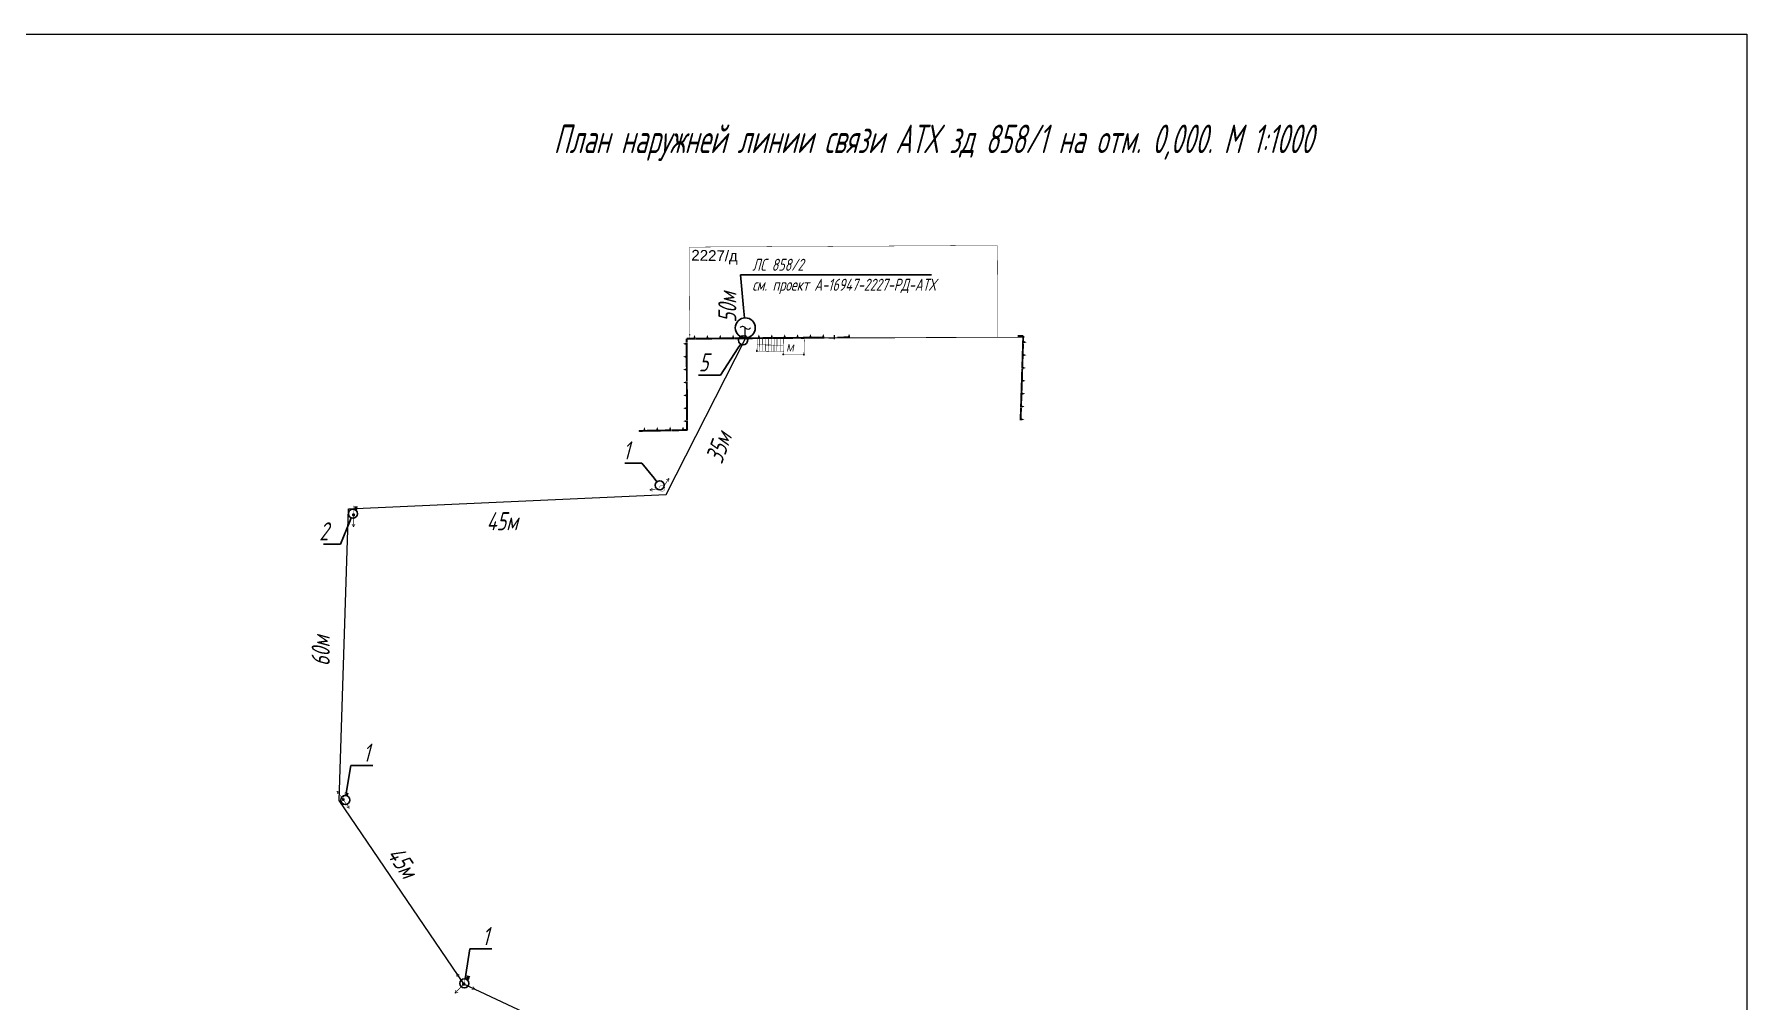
# Model space of a CAD drawing. Header units: millimetres. Extents: x -680 to 9204, y -4430 to 7779.
# Drawn here: x 6209 to 7173, y -2622 to -2078 of the extents above; entities that cross this region are included whole.
import ezdxf
from ezdxf import colors
from ezdxf.entities.mleader import LeaderData, LeaderLine
from ezdxf.math import Vec2, Vec3

# ---------------------------------------------------------------- set-up
doc = ezdxf.new("R2010")
doc.units = ezdxf.units.MM
for name, pattern in [('Cплошная_0.50', [0]), ('Пунктирная 1_0.50', [0.5, 0, -0.5]), ('Штриховая 1.5-1_0.50', [1.25, 0.75, -0.5])]:
    doc.linetypes.add(name, pattern=pattern)
for name, color, linetype in [('Контур здания', 7, 'Continuous'), ('ЛЭП н.напряж. застроен. терр.', 7, 'Continuous'), ('Рельеф', 7, 'Continuous'), ('Стенки подпорные отвес. (каменные_ бетонные_ железобетонные)', 7, 'Continuous'), ('ТЕКСТ', 2, 'Continuous'), ('Фонарь электр._ на ж.б. столб', 7, 'Continuous')]:
    doc.layers.add(name, color=color, linetype=linetype)
for name, color, linetype, lineweight in [('Линия выноска', 137, 'Continuous', 25), ('Оси', 130, 'Continuous', 13), ('Размеры', 7, 'Continuous', 25), ('Рамка толстая', 7, 'Continuous', 60), ('Строительный', 7, 'Continuous', 25), ('ТОНКИЕ', 150, 'Continuous', 13), ('тонкий', 5, 'Continuous', 25), ('Эл.кабель', 2, 'Continuous', 50)]:
    doc.layers.add(name, color=color, linetype=linetype, lineweight=lineweight)
doc.styles.add('Simplex', font='simplex.shx', dxfattribs={"width": 0.7, "oblique": 15})
doc.styles.get("Standard").update_dxf_attribs({"font": 'arial.ttf'})

# ---------------------------------------------------------------- blocks, each defined once
blk = doc.blocks.new('4031 - 114.4 ЛЭП низкого напряжения')
at = {"color": 7, "linetype": 'Continuous', "lineweight": 0, "const_width": 0.2, "flags": 128}
for points in [[(0.5, 0), (4, 0)], [(4, 0), (3, 0.5)], [(3, -0.5), (4, 0)]]:
    blk.add_lwpolyline(points, dxfattribs=at)
blk = doc.blocks.new('4031 - 114.4 ЛЭП низкого напряжения_MIRROR')
at = {"color": 7, "linetype": 'Continuous', "lineweight": 0, "const_width": 0.2, "flags": 128}
for points in [[(-4, 0), (-3, 0.5)], [(-3, -0.5), (-4, 0)], [(-0.5, 0), (-4, 0)]]:
    blk.add_lwpolyline(points, dxfattribs=at)
blk = doc.blocks.new('33 - 110.1.1 фонарь на жб столб')
at = {"true_color": 0xffffff}
for points in [[(0, 0.5), (-0.25, 0.43302), (-0.43302, 0.25002), (-0.5, 0.00002), (-0.43302, -0.24998), (-0.25, -0.433), (-0.00002, -0.5), (0.24998, -0.433), (0.433, -0.25), (0.5, 0), (0.433, 0.25), (0.25, 0.43302)], [(1.3, 2.8), (0.4, 2.8), (0.4, 2), (0.46028, 1.775), (0.625, 1.6103), (0.85, 1.55), (1.075, 1.6103), (1.2397, 1.775), (1.3, 2)]]:
    blk.add_hatch(color=7, dxfattribs=at).paths.add_polyline_path(points)
at = {"color": 7, "linetype": 'Continuous', "lineweight": 0, "const_width": 0.1, "flags": 128}
for points in [[(0, 0.5), (0.191342, 0.46194), (0.353553, 0.353553), (0.46194, 0.191342), (0.5, 0), (0.46194, -0.191342), (0.353553, -0.353553), (0.191342, -0.46194), (0, -0.5), (-0.191342, -0.46194), (-0.353553, -0.353553), (-0.46194, -0.191342), (-0.5, 0), (-0.46194, 0.191342), (-0.353553, 0.353553), (-0.191342, 0.46194), (0, 0.5)], [(0.086189, -0.05071), (0.096802, 0.025087), (0.05071, 0.086189), (-0.025087, 0.096802), (-0.086189, 0.05071), (-0.096802, -0.025087), (-0.05071, -0.086189), (0.025087, -0.096802), (0.086189, -0.05071)]]:
    blk.add_lwpolyline(points, close=True, dxfattribs=at)
at = {"color": 7, "linetype": 'Continuous', "lineweight": 0, "true_color": 0xffffff, "const_width": 0.02, "flags": 128}
for points in [[(0, 0.5), (-0.25, 0.433013), (-0.433013, 0.25), (-0.5, 0), (-0.433013, -0.25), (-0.25, -0.433013), (0, -0.5), (0.25, -0.433013), (0.433013, -0.25), (0.5, 0), (0.433013, 0.25), (0.25, 0.433013), (0, 0.5)], [(1.3, 2.8), (0.4, 2.8), (0.4, 2), (0.460289, 1.775), (0.625, 1.610289), (0.85, 1.55), (1.075, 1.610289), (1.239711, 1.775), (1.3, 2), (1.3, 2.8)]]:
    blk.add_lwpolyline(points, close=True, dxfattribs=at)
at = {"color": 7, "linetype": 'Continuous', "lineweight": 0, "const_width": 0.1, "flags": 128}
for points in [[(0, 0.5), (0, 3)], [(0, 2.8), (1.5, 2.8)], [(0.4, 2.8), (0.4, 2)], [(1.3, 2), (1.265746, 1.827792), (1.168198, 1.681802), (1.022208, 1.584254), (0.85, 1.55), (0.677792, 1.584254), (0.531802, 1.681802), (0.434254, 1.827792), (0.4, 2)], [(1.3, 2.8), (1.3, 2)]]:
    blk.add_lwpolyline(points, dxfattribs=at)
blk = doc.blocks.new('118 - 330 отм высот')
blk.add_hatch(color=7).paths.add_polyline_path([(0.1, 0.12), (0, 0.16), (-0.09, 0.12), (-0.15, 0.03), (-0.13, -0.07), (-0.05, -0.14), (0.05, -0.14), (0.13, -0.07), (0.15, 0.03)])
at = {"color": 7, "linetype": 'Continuous', "lineweight": 0, "const_width": 0.01, "flags": 128}
blk.add_lwpolyline([(0.1, 0.12), (0, 0.16), (-0.09, 0.12), (-0.15, 0.03), (-0.13, -0.07), (-0.05, -0.14), (0.05, -0.14), (0.13, -0.07), (0.15, 0.03), (0.1, 0.12)], close=True, dxfattribs=at)
blk = doc.blocks.new('_DotBlank')
at = {"color": 0, "linetype": 'ByBlock', "lineweight": -2}
blk.add_line((-0.5, 0), (-1, 0), dxfattribs=at)
blk.add_circle((0, 0), 0.5, dxfattribs=at)
blk = doc.blocks.new('2004 - 372 лес сажен d-2.0')
at = {"color": 7, "linetype": 'Continuous', "lineweight": 0, "const_width": 0.1, "flags": 128}
blk.add_lwpolyline([(0, 1), (0.269797, 0.962917), (0.519584, 0.854419), (0.730836, 0.682553), (0.887885, 0.460065), (0.979084, 0.203456), (0.997669, -0.068242), (0.942261, -0.33488), (0.81697, -0.57668), (0.631088, -0.775711), (0.398401, -0.917211), (0.136167, -0.990686), (-0.136167, -0.990686), (-0.398401, -0.917211), (-0.631088, -0.775711), (-0.81697, -0.57668), (-0.942261, -0.33488), (-0.997669, -0.068242), (-0.979084, 0.203456), (-0.887885, 0.460065), (-0.730836, 0.682553), (-0.519584, 0.854419), (-0.269797, 0.962917), (0, 1)], close=True, dxfattribs=at)

msp = doc.modelspace()

# ---------------------------------------------------------------- hatches: boundary and pattern name
at = {"layer": 'Стенки подпорные отвес. (каменные_ бетонные_ железобетонные)', "lineweight": 20, "true_color": 0x939598}
for points in [[(6574.141, -2252.716), (6574.231, -2252.75), (6574.243, -2252.716), (6574.231, -2252.682)], [(6575.717, -2252.171), (6575.717, -2252.137), (6575.717, -2252.119), (6575.669, -2252.137), (6575.681, -2252.171), (6575.669, -2252.137), (6574.231, -2252.682), (6574.243, -2252.716), (6574.231, -2252.75), (6575.493, -2253.218), (6575.673, -2253.285), (6575.685, -2253.251), (6575.673, -2253.285), (6575.686, -2253.289), (6575.708, -2259.371), (6576.788, -2259.367), (6576.761, -2252.167)], [(6576.755, -2250.391), (6581.156, -2250.355), (6581.147, -2249.311), (6581.181, -2249.31), (6581.199, -2249.31), (6581.18, -2249.262), (6580.629, -2247.826), (6580.595, -2247.839), (6580.629, -2247.826), (6580.594, -2247.737), (6580.561, -2247.827), (6580.099, -2249.091), (6580.033, -2249.271), (6580.028, -2249.284), (6576.209, -2249.315), (6576.213, -2249.855), (6575.673, -2249.857), (6575.681, -2252.119), (6576.761, -2252.115)], [(6587.28, -2249.224), (6581.199, -2249.274), (6581.208, -2250.354), (6588.407, -2250.295), (6588.399, -2249.251), (6588.432, -2249.251), (6588.451, -2249.251), (6588.432, -2249.202), (6587.88, -2247.767), (6587.847, -2247.78), (6587.813, -2247.767), (6587.351, -2249.031), (6587.285, -2249.212)], [(6587.813, -2247.767), (6587.847, -2247.78), (6587.88, -2247.767), (6587.846, -2247.677)], [(6595.65, -2249.192), (6595.684, -2249.191), (6595.702, -2249.191), (6595.684, -2249.143), (6595.132, -2247.707), (6595.098, -2247.72), (6595.132, -2247.707), (6595.097, -2247.618), (6595.065, -2247.708), (6594.602, -2248.972), (6594.536, -2249.152), (6594.57, -2249.164), (6594.536, -2249.152), (6594.532, -2249.165), (6588.45, -2249.215), (6588.459, -2250.295), (6595.659, -2250.236)], [(6601.783, -2249.105), (6595.702, -2249.155), (6595.711, -2250.235), (6602.911, -2250.176), (6602.902, -2249.132), (6602.936, -2249.132), (6602.954, -2249.132), (6602.935, -2249.083), (6602.384, -2247.648), (6602.349, -2247.558), (6602.316, -2247.648), (6601.854, -2248.912), (6601.788, -2249.093)], [(6610.154, -2249.073), (6610.188, -2249.072), (6610.206, -2249.072), (6610.187, -2249.024), (6610.118, -2248.867), (6610.053, -2248.719), (6610.187, -2249.024), (6609.635, -2247.588), (6609.601, -2247.498), (6609.568, -2247.589), (6609.106, -2248.853), (6609.04, -2249.033), (6609.035, -2249.046), (6602.954, -2249.096), (6602.963, -2250.176), (6610.162, -2250.116)], [(6616.287, -2248.986), (6610.205, -2249.036), (6610.214, -2250.116), (6617.414, -2250.057), (6617.406, -2249.013), (6617.439, -2249.013), (6617.458, -2249.013), (6617.439, -2248.964), (6616.887, -2247.529), (6616.853, -2247.439), (6616.82, -2247.529), (6616.357, -2248.793), (6616.291, -2248.973)], [(6624.657, -2248.953), (6624.657, -2248.919), (6624.657, -2248.918), (6624.657, -2248.953), (6624.691, -2248.953), (6624.709, -2248.953), (6624.691, -2248.905), (6624.139, -2247.469), (6624.105, -2247.482), (6624.139, -2247.469), (6624.104, -2247.379), (6624.071, -2247.47), (6623.609, -2248.734), (6623.543, -2248.914), (6623.539, -2248.927), (6617.457, -2248.977), (6617.466, -2250.057), (6624.666, -2249.997)], [(6630.79, -2248.867), (6624.709, -2248.917), (6624.718, -2249.997), (6631.918, -2249.938), (6631.909, -2248.894), (6631.943, -2248.894), (6631.961, -2248.893), (6631.942, -2248.845), (6631.39, -2247.409), (6631.356, -2247.32), (6631.323, -2247.41), (6630.861, -2248.674), (6630.795, -2248.854)], [(6639.161, -2248.834), (6639.194, -2248.834), (6639.213, -2248.834), (6639.194, -2248.785), (6638.642, -2247.35), (6638.609, -2247.363), (6638.575, -2247.35), (6638.113, -2248.615), (6638.047, -2248.795), (6638.042, -2248.808), (6631.961, -2248.857), (6631.97, -2249.937), (6639.169, -2249.878)], [(6638.575, -2247.35), (6638.609, -2247.363), (6638.642, -2247.35), (6638.608, -2247.26)], [(6645.294, -2248.748), (6639.212, -2248.798), (6639.221, -2249.878), (6646.421, -2249.819), (6646.412, -2248.775), (6646.446, -2248.775), (6646.464, -2248.774), (6646.446, -2248.726), (6646.412, -2248.739), (6646.446, -2248.726), (6646.377, -2248.569), (6646.136, -2248.021), (6646.446, -2248.726), (6645.894, -2247.29), (6645.86, -2247.303), (6645.826, -2247.291), (6645.364, -2248.555), (6645.298, -2248.735)], [(6645.826, -2247.291), (6645.86, -2247.303), (6645.894, -2247.29), (6645.859, -2247.201)], [(6653.664, -2248.715), (6653.698, -2248.715), (6653.716, -2248.715), (6653.697, -2248.666), (6653.629, -2248.51), (6653.388, -2247.962), (6653.697, -2248.666), (6653.146, -2247.231), (6653.111, -2247.141), (6653.078, -2247.231), (6652.616, -2248.495), (6652.55, -2248.676), (6652.545, -2248.688), (6646.464, -2248.738), (6646.473, -2249.818), (6653.673, -2249.759)], [(6668.168, -2248.596), (6668.201, -2248.596), (6668.219, -2248.596), (6668.201, -2248.547), (6668.167, -2248.56), (6668.201, -2248.547), (6668.132, -2248.391), (6667.891, -2247.843), (6668.201, -2248.547), (6667.649, -2247.112), (6667.615, -2247.125), (6667.582, -2247.112), (6667.119, -2248.376), (6667.053, -2248.557), (6667.049, -2248.569), (6660.967, -2248.619), (6660.976, -2249.699), (6668.176, -2249.64)], [(6765.147, -2248.844), (6765.038, -2252.271), (6766.082, -2252.305), (6766.081, -2252.338), (6766.08, -2252.356), (6766.129, -2252.34), (6766.118, -2252.306), (6766.129, -2252.34), (6766.288, -2252.277), (6766.785, -2252.083), (6766.129, -2252.34), (6767.586, -2251.846), (6767.677, -2251.815), (6767.588, -2251.778), (6766.343, -2251.266), (6766.166, -2251.193), (6766.153, -2251.188), (6766.244, -2248.317), (6765.705, -2248.299), (6765.7, -2247.759), (6762.491, -2247.786), (6762.5, -2248.866)], [(6765.887, -2259.554), (6765.899, -2259.588), (6766.058, -2259.526), (6766.554, -2259.331), (6765.899, -2259.588), (6767.355, -2259.094), (6767.446, -2259.063), (6767.358, -2259.027), (6766.113, -2258.514), (6765.935, -2258.441), (6765.923, -2258.436), (6766.116, -2252.358), (6765.037, -2252.323), (6764.808, -2259.52), (6765.851, -2259.553), (6765.885, -2259.554), (6765.887, -2259.554), (6765.851, -2259.553), (6765.85, -2259.587), (6765.85, -2259.605), (6765.899, -2259.588), (6765.887, -2259.554)], [(6574.167, -2259.968), (6574.257, -2260.002), (6574.27, -2259.968), (6574.257, -2259.934)], [(6575.744, -2259.423), (6575.744, -2259.389), (6575.744, -2259.371), (6575.695, -2259.389), (6574.257, -2259.934), (6574.27, -2259.968), (6574.257, -2260.002), (6575.519, -2260.47), (6575.699, -2260.536), (6575.712, -2260.541), (6575.734, -2266.623), (6576.814, -2266.619), (6576.788, -2259.419)], [(6765.621, -2266.801), (6765.62, -2266.835), (6765.62, -2266.853), (6765.669, -2266.836), (6767.125, -2266.342), (6767.216, -2266.312), (6767.127, -2266.275), (6765.883, -2265.763), (6765.705, -2265.69), (6765.693, -2265.684), (6765.886, -2259.606), (6764.806, -2259.572), (6764.578, -2266.768)], [(6575.77, -2266.675), (6575.77, -2266.641), (6575.77, -2266.623), (6575.722, -2266.641), (6574.284, -2267.186), (6574.194, -2267.22), (6574.284, -2267.254), (6575.546, -2267.722), (6575.726, -2267.788), (6575.738, -2267.793), (6575.761, -2273.875), (6576.841, -2273.871), (6576.814, -2266.671)], [(6575.797, -2273.926), (6575.797, -2273.893), (6575.797, -2273.874), (6575.748, -2273.893), (6574.31, -2274.438), (6574.22, -2274.472), (6574.31, -2274.506), (6575.572, -2274.974), (6575.752, -2275.04), (6575.765, -2275.007), (6575.752, -2275.04), (6575.765, -2275.045), (6575.787, -2281.126), (6576.867, -2281.123), (6576.841, -2273.923)], [(6765.161, -2281.298), (6765.16, -2281.331), (6765.159, -2281.35), (6765.208, -2281.333), (6766.665, -2280.839), (6766.756, -2280.808), (6766.667, -2280.772), (6765.422, -2280.259), (6765.245, -2280.186), (6765.232, -2280.181), (6765.425, -2274.102), (6764.346, -2274.068), (6764.117, -2281.265)], [(6765.391, -2274.049), (6765.39, -2274.083), (6765.389, -2274.101), (6765.438, -2274.085), (6766.895, -2273.591), (6766.986, -2273.56), (6766.897, -2273.523), (6765.652, -2273.011), (6765.475, -2272.938), (6765.462, -2272.933), (6765.656, -2266.854), (6764.576, -2266.82), (6764.347, -2274.016)], [(6575.787, -2281.178), (6575.774, -2281.145), (6574.336, -2281.69), (6574.247, -2281.724), (6574.337, -2281.757), (6574.349, -2281.724), (6574.337, -2281.757), (6575.599, -2282.225), (6575.779, -2282.292), (6575.791, -2282.297), (6575.813, -2288.378), (6576.893, -2288.374), (6576.867, -2281.175), (6575.823, -2281.178), (6575.823, -2281.145), (6575.823, -2281.126), (6575.774, -2281.145)], [(6764.93, -2288.546), (6764.929, -2288.58), (6764.929, -2288.598), (6764.978, -2288.581), (6766.434, -2288.087), (6766.525, -2288.056), (6766.436, -2288.02), (6765.192, -2287.508), (6765.014, -2287.434), (6765.001, -2287.468), (6765.014, -2287.434), (6765.002, -2287.429), (6765.195, -2281.351), (6764.116, -2281.316), (6763.887, -2288.513)], [(6575.814, -2288.43), (6575.801, -2288.397), (6574.363, -2288.942), (6574.273, -2288.976), (6574.363, -2289.009), (6575.625, -2289.477), (6575.805, -2289.544), (6575.818, -2289.549), (6575.84, -2295.63), (6576.92, -2295.626), (6576.894, -2288.426), (6575.85, -2288.43), (6575.85, -2288.397), (6575.849, -2288.378), (6575.801, -2288.397)], [(6764.7, -2295.794), (6764.699, -2295.828), (6764.698, -2295.846), (6764.748, -2295.83), (6766.204, -2295.336), (6766.295, -2295.305), (6766.206, -2295.268), (6766.192, -2295.301), (6766.206, -2295.268), (6764.962, -2294.756), (6764.784, -2294.683), (6764.77, -2294.716), (6764.784, -2294.683), (6764.772, -2294.678), (6764.965, -2288.599), (6763.885, -2288.565), (6763.657, -2295.761)], [(6549.682, -2302.275), (6552.971, -2302.215), (6552.952, -2301.171), (6552.986, -2301.17), (6553.004, -2301.17), (6552.985, -2301.122), (6552.418, -2299.692), (6552.383, -2299.602), (6552.351, -2299.693), (6551.902, -2300.962), (6551.838, -2301.143), (6551.833, -2301.155), (6549.662, -2301.195), (6549.671, -2301.689)], [(6559.084, -2301.022), (6553.003, -2301.134), (6553.023, -2302.214), (6560.222, -2302.082), (6560.203, -2301.038), (6560.236, -2301.037), (6560.255, -2301.037), (6560.235, -2300.989), (6559.669, -2299.559), (6559.636, -2299.572), (6559.669, -2299.559), (6559.634, -2299.47), (6559.602, -2299.56), (6559.152, -2300.829), (6559.088, -2301.01)], [(6566.334, -2300.889), (6560.254, -2301.001), (6560.274, -2302.081), (6567.473, -2301.949), (6567.453, -2300.905), (6567.487, -2300.904), (6567.505, -2300.904), (6567.486, -2300.856), (6567.416, -2300.7), (6567.17, -2300.154), (6567.486, -2300.856), (6566.92, -2299.426), (6566.885, -2299.337), (6566.853, -2299.427), (6566.403, -2300.696), (6566.339, -2300.877), (6566.373, -2300.889), (6566.339, -2300.877)], [(6573.585, -2300.757), (6567.505, -2300.868), (6567.525, -2301.948), (6574.723, -2301.816), (6574.704, -2300.772), (6574.738, -2300.771), (6574.756, -2300.771), (6574.737, -2300.723), (6574.171, -2299.293), (6574.137, -2299.306), (6574.103, -2299.294), (6573.654, -2300.563), (6573.59, -2300.744), (6573.624, -2300.756), (6573.59, -2300.744)], [(6574.103, -2299.294), (6574.137, -2299.306), (6574.171, -2299.293), (6574.135, -2299.204)], [(6574.775, -2301.815), (6576.41, -2301.785), (6576.406, -2301.54), (6576.4, -2301.245), (6576.695, -2301.244), (6576.94, -2301.243), (6576.92, -2295.678), (6575.876, -2295.682), (6575.876, -2295.648), (6575.876, -2295.63), (6575.827, -2295.649), (6575.67, -2295.717), (6575.228, -2295.908), (6575.827, -2295.649), (6574.389, -2296.194), (6574.299, -2296.228), (6574.39, -2296.261), (6575.651, -2296.729), (6575.831, -2296.796), (6575.844, -2296.801), (6575.858, -2300.715), (6574.755, -2300.735)]]:
    msp.add_hatch(color=252, dxfattribs=at).paths.add_polyline_path(points)

# ---------------------------------------------------------------- linework, layer by layer
at = {"layer": 'Контур здания', "color": 252, "linetype": 'Cплошная_0.50', "lineweight": 20, "true_color": 0x939598, "const_width": 0.216, "flags": 128}
for points in [[(6642.378, -2249.814), (6615.928, -2249.528), (6615.785, -2256.819)], [(6630.568, -2253.446), (6615.807, -2253.318)], [(6630.632, -2249.804), (6630.568, -2257.152)], [(6642.235, -2258.535), (6642.473, -2249.97)], [(6615.642, -2256.819), (6630.511, -2257.105)], [(6630.551, -2258.675), (6630.642, -2256.517)], [(6642.182, -2258.772), (6630.551, -2258.675)]]:
    msp.add_lwpolyline(points, dxfattribs=at)
at = {"layer": 'Оси', "color": 252, "true_color": 0x939598}
for centre, radius, start, end in [((6607.728, -2244.947), 1.943, 31.615761, 139.42391), ((6610.72, -2242.408), 2.012, 228.122239, 317.99883)]:
    msp.add_arc(centre, radius, start, end, dxfattribs=at)
at = {"layer": 'Размеры', "color": 252, "lineweight": 20, "true_color": 0x939598}
msp.add_line((6578.008, -2247.862), (6578.008, -2247.394), dxfattribs=at)
at = {"layer": 'Рамка толстая', "color": 18, "lineweight": 20, "true_color": 0x000000}
for p, q in [((6204.384, -2078.49), (7173.009, -2078.49)), ((7173.009, -2078.49), (7173.009, -3411.615))]:
    msp.add_line(p, q, dxfattribs=at)
at = {"layer": 'Рельеф', "color": 252, "linetype": 'Пунктирная 1_0.50', "lineweight": 20, "true_color": 0x939598, "const_width": 0.36, "flags": 128}
msp.add_lwpolyline([(6765.546, -2248.99), (6729.961, -2249.091), (6652.782, -2249.311), (6597.49, -2249.469), (6577.188, -2249.404)], dxfattribs=at)
at = {"layer": 'Рельеф', "color": 252, "linetype": 'Cплошная_0.50', "lineweight": 20, "true_color": 0x939598, "const_width": 0.27, "flags": 128}
for points in [[(6617.311, -2249.503), (6617.228, -2256.793)], [(6619.009, -2249.515), (6618.877, -2256.87)], [(6620.559, -2249.548), (6620.493, -2256.87)], [(6622.175, -2249.581), (6622.109, -2256.935)], [(6623.824, -2249.548), (6623.758, -2256.935)], [(6625.44, -2249.614), (6625.374, -2256.968)], [(6627.056, -2249.647), (6626.99, -2256.837)], [(6628.837, -2249.647), (6628.87, -2256.935)]]:
    msp.add_lwpolyline(points, dxfattribs=at)
at = {"layer": 'тонкий', "color": 252, "lineweight": 20, "true_color": 0x939598}
msp.add_line((6659.296, -2247.862), (6659.296, -2250.022), dxfattribs=at)
at = {"layer": 'Эл.кабель', "color": 252, "lineweight": 20, "true_color": 0x939598}
for p, q in [((6609.144, -2249.991), (6609.103, -2243.573)), ((6564.684, -2337.566), (6609.133, -2250.147)), ((6385.797, -2345.56), (6564.684, -2337.566)), ((6380.509, -2509.754), (6385.797, -2345.56)), ((6450.817, -2612.948), (6380.509, -2509.754)), ((6848.294, -2799.393), (6450.819, -2613.075))]:
    msp.add_line(p, q, dxfattribs=at)

# ---------------------------------------------------------------- block references
at = {"layer": 'ЛЭП н.напряж. застроен. терр.', "color": 252, "true_color": 0x939598, "xscale": 1.5, "yscale": 1.5, "zscale": 3}
for name, rotation in [('4031 - 114.4 ЛЭП низкого напряжения', 126.8227739999868), ('4031 - 114.4 ЛЭП низкого напряжения_MIRROR', 124.1491049999855)]:
    msp.add_blockref(name, (6382.89, -2509.228), dxfattribs=dict(at, rotation=rotation))
at = {"layer": 'ЛЭП н.напряж. застроен. терр.', "color": 252, "lineweight": 20, "true_color": 0x939598, "zscale": 3.6}
for name, xscale, yscale, rotation in [('4031 - 114.4 ЛЭП низкого напряжения', 1.799999999999999, 1.799999999999999, 124.1491049999855), ('4031 - 114.4 ЛЭП низкого напряжения_MIRROR', 1.8, 1.8, 154.8615860000021), ('4031 - 114.4 ЛЭП низкого напряжения', 1.8, 1.8, 226.6243459999978)]:
    msp.add_blockref(name, (6450.664, -2613.014), dxfattribs=dict(at, xscale=xscale, yscale=yscale, rotation=rotation))
at = {"layer": 'Рельеф', "color": 252, "lineweight": 20, "true_color": 0x939598, "xscale": 3.6, "yscale": 3.6, "zscale": 3.6}
for p in [(6615.735, -2256.764, 643.943), (6630.551, -2258.675, 643.536), (6642.182, -2258.772, 643.464), (6549.672, -2301.735, 645.415), (6576.519, -2301.051, 641.819)]:
    msp.add_blockref('118 - 330 отм высот', p, dxfattribs=at)
at = {"layer": 'Строительный', "color": 252, "lineweight": 20, "true_color": 0x939598, "zscale": 3.4}
for name, p, xscale, yscale, rotation in [('2004 - 372 лес сажен d-2.0', (6562.299, -2334.06), 1.7, 1.7, 326.3352273757623), ('4031 - 114.4 ЛЭП низкого напряжения_MIRROR', (6562.526, -2334.082), 1.700000000000099, 1.700000000000099, 236.567628375754), ('4031 - 114.4 ЛЭП низкого напряжения', (6562.122, -2334.424), 1.699999999999775, 1.699999999999775, 184.5422629127113), ('33 - 110.1.1 фонарь на жб столб', (6388.652, -2348.979), 1.699999999999456, 1.699999999999456, 0.880739331805053), ('4031 - 114.4 ЛЭП низкого напряжения', (6388.667, -2349.004), 1.700000000000215, 1.700000000000215, 269.982056000006)]:
    msp.add_blockref(name, p, dxfattribs=dict(at, xscale=xscale, yscale=yscale, rotation=rotation))
at = {"layer": 'Фонарь электр._ на ж.б. столб', "color": 252, "true_color": 0x939598, "xscale": 1.5, "yscale": 1.5, "zscale": 3, "rotation": 346.4797719999943}
msp.add_blockref('33 - 110.1.1 фонарь на жб столб', (6382.89, -2509.228), dxfattribs=at)
at = {"layer": 'Фонарь электр._ на ж.б. столб', "color": 252, "lineweight": 20, "true_color": 0x939598, "xscale": 1.799999999999999, "yscale": 1.799999999999999, "zscale": 3.6, "rotation": 346.4797719999943}
msp.add_blockref('33 - 110.1.1 фонарь на жб столб', (6450.664, -2613.014), dxfattribs=at)

# ---------------------------------------------------------------- texts
at = {"layer": 'Строительный', "color": 252, "lineweight": 20, "true_color": 0x939598, "insert": (6578.913, -2199.788), "char_height": 6.06073, "attachment_point": 1, "rotation": 358.909794, "bg_fill": 3, "box_fill_scale": 1, "bg_fill_color": 256, "bg_fill_transparency": 4267247}
msp.add_mtext('{\\C9;\\c13289671;2227/д}', dxfattribs=at)
at = {"layer": 'ТЕКСТ', "color": 252, "lineweight": 20, "true_color": 0x939598, "char_height": 10.2, "attachment_point": 1, "style": 'Simplex'}
for s, insert, rotation in [('50м', (6593.993, -2240.775), 90), ('35м', (6586.413, -2317.33), 69.556964), ('60м', (6365.077, -2434.154), 90), ('45м', (6415.391, -2534.286), 304.529372)]:
    msp.add_mtext_dynamic_manual_height_columns(s, width=135.86943, gutter_width=12.5, heights=[0], dxfattribs=dict(at, insert=insert, rotation=rotation))
at = {"layer": 'ТЕКСТ', "color": 252, "lineweight": 20, "true_color": 0x939598, "insert": (6463.537, -2347.452), "char_height": 10.2, "attachment_point": 1, "style": 'Simplex'}
msp.add_mtext_dynamic_manual_height_columns('45м', width=135.86943, gutter_width=12.5, heights=[0], dxfattribs=at)
at = {"layer": 'ТОНКИЕ', "lineweight": 13, "style": 'Simplex', "oblique": 15, "width": 0.6}
msp.add_text('План наружней линии связи АТХ зд 858/1 на отм. 0,000. М 1:1000', height=16.06176, dxfattribs=at).set_placement((6501.337, -2145.402))

# ---------------------------------------------------------------- leaders
at = {"layer": 'Линия выноска', "color": 252, "lineweight": 20, "true_color": 0x939598}
ml = msp.add_multileader_mtext('Standard', dxfattribs=at)
ml.set_content('{\\C9;\\c13289671;5}', color=2, style='Simplex')
ml.set_leader_properties()
ml.set_arrow_properties(name='DOTBLANK')
ml.build(insert=Vec2(0, 0))
ml.multileader.update_dxf_attribs({"text_left_attachment_type": 6, "text_right_attachment_type": 6, "dogleg_length": 1, "arrow_head_size": 5.1})
ctx = ml.context
ctx.base_point, ctx.char_height, ctx.arrow_head_size, ctx.landing_gap_size, ctx.plane_origin = Vec3(6575.286, -2270.301), 10.2, 5.1, 6.8, Vec3(6599.499, -2270.597)
ctx.left_attachment, ctx.right_attachment, ctx.text_align_type = 6, 6, 2
notes = []
notes.append((ctx, [(1, (1, 1, 0), (6595.3, -2270.301), (-1, 0), 0.121, [(0, [(6608.003, -2250.745)], 0, [])])]))
ctx.mtext.insert, ctx.mtext.alignment, ctx.mtext.flow_direction = Vec3(6588.379, -2258.061), 3, 5
ml = msp.add_multileader_mtext('Standard', dxfattribs=at)
ml.set_content('{\\C9;\\c13289671;1}', color=2, style='Simplex')
ml.set_leader_properties()
ml.set_arrow_properties(name='DOTBLANK')
ml.build(insert=Vec2(0, 0))
ml.multileader.update_dxf_attribs({"text_left_attachment_type": 6, "text_right_attachment_type": 6, "dogleg_length": 1, "arrow_head_size": 5.1})
ctx = ml.context
ctx.base_point, ctx.char_height, ctx.arrow_head_size, ctx.landing_gap_size, ctx.plane_origin = Vec3(6534.542, -2319.839), 10.2, 5.1, 6.8, Vec3(6551.196, -2320.658)
ctx.left_attachment, ctx.right_attachment, ctx.text_align_type = 6, 6, 2
notes.append((ctx, [(1, (1, 1, 0), (6550.996, -2319.839), (-1, 0), 0.121, [(0, [(6561.056, -2332.331)], 0, [])])]))
ctx.mtext.insert, ctx.mtext.width, ctx.mtext.alignment, ctx.mtext.flow_direction = Vec3(6544.075, -2307.599), 2.73308, 3, 5
ml = msp.add_multileader_mtext('Standard', dxfattribs=at)
ml.set_content('{\\C9;\\c13289671;2}', color=2, style='Simplex')
ml.set_leader_properties()
ml.set_arrow_properties(name='DOTBLANK')
ml.build(insert=Vec2(0, 0))
ml.multileader.update_dxf_attribs({"text_left_attachment_type": 6, "text_right_attachment_type": 6, "dogleg_length": 1, "arrow_head_size": 5.1})
ctx = ml.context
ctx.base_point, ctx.char_height, ctx.arrow_head_size, ctx.landing_gap_size, ctx.plane_origin = Vec3(6360.995, -2365.413), 10.2, 5.1, 6.8, Vec3(6379.772, -2368.158)
ctx.left_attachment, ctx.right_attachment, ctx.text_align_type = 6, 6, 2
notes.append((ctx, [(1, (1, 1, 0), (6381.349, -2365.413), (-1, 0), 0.121, [(0, [(6388.276, -2348.306)], 0, [])])]))
ctx.mtext.insert, ctx.mtext.width, ctx.mtext.alignment, ctx.mtext.flow_direction = Vec3(6374.428, -2353.173), 2.73308, 3, 5
ml = msp.add_multileader_mtext('Standard', dxfattribs=at)
ml.set_content('{\\C9;\\c13289671;1}', color=2, style='Simplex')
ml.set_leader_properties()
ml.set_arrow_properties(name='DOTBLANK')
ml.build(insert=Vec2(0, 0))
ml.multileader.update_dxf_attribs({"text_left_attachment_type": 6, "text_right_attachment_type": 6, "dogleg_length": 1, "arrow_head_size": 5.1})
ctx = ml.context
ctx.base_point, ctx.char_height, ctx.arrow_head_size, ctx.landing_gap_size, ctx.plane_origin = Vec3(6387.192, -2489.969), 10.2, 5.1, 6.8, Vec3(6374.123, -2497.777)
ctx.left_attachment, ctx.right_attachment = 6, 6
notes.append((ctx, [(0, (1, 1, 0), (6387.07, -2489.969), (1, 0), 0.121, [(0, [(6383.983, -2509.451)], 0, [])])]))
ctx.mtext.insert, ctx.mtext.flow_direction = Vec3(6393.992, -2477.729), 5
ml = msp.add_multileader_mtext('Standard', dxfattribs=at)
ml.set_content('{\\C9;\\c13289671;1}', color=2, style='Simplex')
ml.set_leader_properties()
ml.set_arrow_properties(name='DOTBLANK')
ml.build(insert=Vec2(0, 0))
ml.multileader.update_dxf_attribs({"text_left_attachment_type": 6, "text_right_attachment_type": 6, "dogleg_length": 1, "arrow_head_size": 5.1})
ctx = ml.context
ctx.base_point, ctx.char_height, ctx.arrow_head_size, ctx.landing_gap_size, ctx.plane_origin = Vec3(6454.285, -2593.188), 10.2, 5.1, 6.8, Vec3(6441.216, -2600.996)
ctx.left_attachment, ctx.right_attachment = 6, 6
notes.append((ctx, [(0, (1, 1, 0), (6454.164, -2593.188), (1, 0), 0.121, [(0, [(6451.076, -2612.669)], 0, [])])]))
ctx.mtext.insert, ctx.mtext.flow_direction = Vec3(6461.085, -2580.948), 5
for ctx, leaders in notes:
    for number, flags, end, landing, length, lines in leaders:
        leader = LeaderData()
        leader.index, (leader.has_last_leader_line, leader.has_dogleg_vector, leader.attachment_direction) = number, flags
        leader.last_leader_point, leader.dogleg_vector, leader.dogleg_length = Vec3(end), Vec3(landing), length
        for number, points, colour, breaks in lines:
            line = LeaderLine()
            line.index, line.vertices, line.color, line.breaks = number, Vec3.list(points), colors.encode_raw_color(colour), breaks
            leader.lines.append(line)
        ctx.leaders.append(leader)

# ---------------------------------------------------------------- next in the draw order: texts
at = {"layer": 'Рельеф', "color": 252, "lineweight": 20, "true_color": 0x939598, "insert": (6632.691, -2253.059), "char_height": 3.80884, "attachment_point": 1, "rotation": 358.771966, "bg_fill": 3, "box_fill_scale": 1, "bg_fill_color": 256, "bg_fill_transparency": 0}
msp.add_mtext('{\\fBm431|c1|b0|i1;\\l\\C0;М}', dxfattribs=at)

# ---------------------------------------------------------------- next in the draw order: linework, layer by layer
at = {"layer": 'Строительный', "color": 252, "linetype": 'Штриховая 1.5-1_0.50', "lineweight": 20, "true_color": 0x939598, "const_width": 0.204, "flags": 128}
msp.add_lwpolyline([(6577.93, -2250.056), (6751.18, -2249.112), (6751.075, -2197.333), (6577.825, -2198.276), (6577.93, -2250.056)], close=True, dxfattribs=at)

# ---------------------------------------------------------------- next in the draw order: leaders
at = {"layer": 'Линия выноска', "color": 252, "lineweight": 13, "true_color": 0x939598}
ml = msp.add_multileader_mtext('Standard', dxfattribs=at)
ml.set_content('{\\C9;\\c13289671;ЛС 858/2\\Pсм. проект А-16947-2227-РД-АТХ}', color=2, style='Simplex')
ml.set_leader_properties()
ml.set_arrow_properties(name='DOTBLANK')
ml.build(insert=Vec2(0, 0))
ml.multileader.update_dxf_attribs({"text_left_attachment_type": 6, "text_right_attachment_type": 6, "dogleg_length": 1, "arrow_head_size": 11.232})
ctx = ml.context
ctx.base_point, ctx.char_height, ctx.arrow_head_size, ctx.landing_gap_size, ctx.plane_origin = Vec3(6608.661, -2213.832), 6.7392, 11.232, 4.493, Vec3(6400.687, -2127.163)
ctx.left_attachment, ctx.right_attachment = 6, 6
notes = []
notes.append((ctx, [(1, (1, 1, 0), (6606.414, -2213.832), (1, 0), 2.246, [(0, [(6609.209, -2243.702)], 0, [])])]))
ctx.mtext.insert, ctx.mtext.flow_direction = Vec3(6613.154, -2204.847), 5
for ctx, leaders in notes:
    for number, flags, end, landing, length, lines in leaders:
        leader = LeaderData()
        leader.index, (leader.has_last_leader_line, leader.has_dogleg_vector, leader.attachment_direction) = number, flags
        leader.last_leader_point, leader.dogleg_vector, leader.dogleg_length = Vec3(end), Vec3(landing), length
        for number, points, colour, breaks in lines:
            line = LeaderLine()
            line.index, line.vertices, line.color, line.breaks = number, Vec3.list(points), colors.encode_raw_color(colour), breaks
            leader.lines.append(line)
        ctx.leaders.append(leader)

doc.saveas('drawing.dxf')
